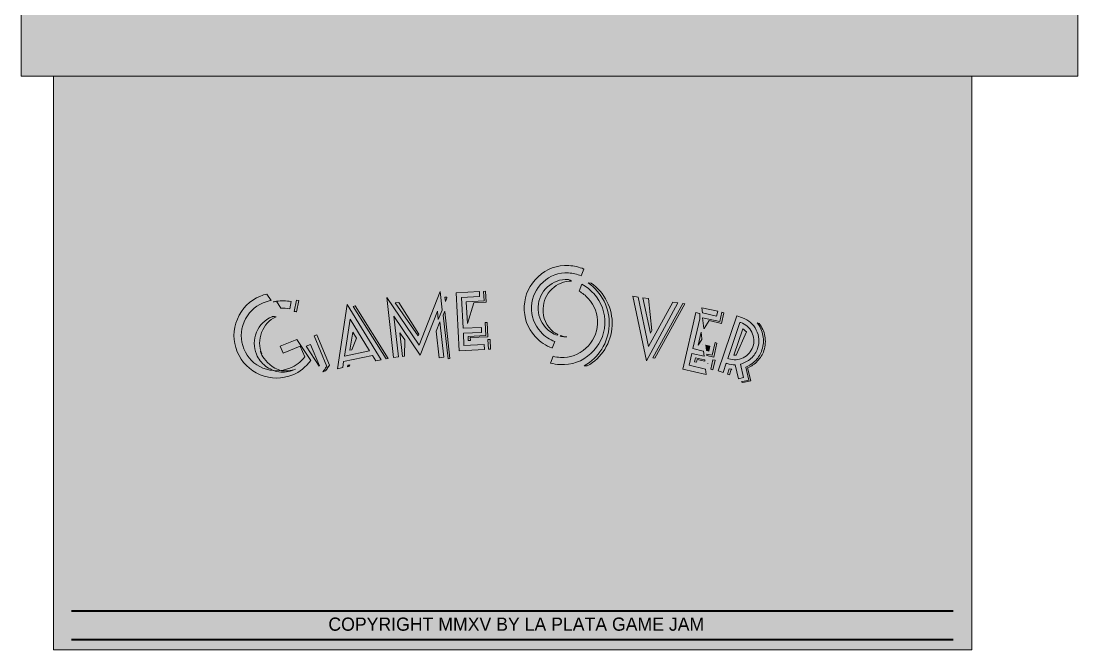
# Model space of a CAD drawing. Header units: inches. Extents: x -2890 to 3787, y -2621 to 618.
# Drawn here: x -45 to 1428, y -2621 to -1744 of the extents above; entities that cross this region are included whole.
import ezdxf

# ---------------------------------------------------------------- set-up
doc = ezdxf.new("R2010")
doc.units = ezdxf.units.IN
doc.header["$MEASUREMENT"] = 0
doc.layers.add('Capa 1', color=7, linetype='Continuous')
doc.layers.add('Capa 2', color=7, linetype='Continuous')

# ---------------------------------------------------------------- blocks, each defined once
blk = doc.blocks.new('block 6')
at = {"layer": 'Capa 1', "lineweight": 0}
for points in [[(409.3, -2139.6), (395.8, -2229), (403.2, -2227.5), (404.5, -2218.8), (444.9, -2210.5), (449.5, -2217.9), (456.9, -2216.4), (409.3, -2139.6)], [(405.7, -2211.4), (413.5, -2159.9), (440.8, -2204.1), (405.7, -2211.4)]]:
    blk.add_lwpolyline(points, dxfattribs=at)
blk = doc.blocks.new('block 7')
at = {"layer": 'Capa 1', "lineweight": 0}
for points, knots in [([(979.8, -2175), (975.6, -2166.6), (969.2, -2161), (960.4, -2158.1), (960.4, -2158.1), (952.5, -2155.4), (952.5, -2155.4), (952.5, -2155.4), (926.8, -2232.1), (926.8, -2232.1), (926.8, -2232.1), (933.5, -2234.3), (933.5, -2234.3), (933.5, -2234.3), (937.8, -2221.3), (937.8, -2221.3), (938.1, -2221.5), (938.5, -2221.6), (939, -2221.8), (942.6, -2223), (946.5, -2223.6), (950.5, -2223.5), (950.5, -2223.5), (955, -2242.9), (955, -2242.9), (955, -2242.9), (961.9, -2241.3), (961.9, -2241.3), (961.9, -2241.3), (957.6, -2222.6), (957.6, -2222.6), (963.1, -2221.2), (968, -2218.6), (972.3, -2214.7), (976.6, -2210.9), (979.7, -2206.2), (981.5, -2200.6), (984.5, -2191.9), (983.9, -2183.3), (979.8, -2175)], [0, 0, 0, 0, 1, 1, 1, 2, 2, 2, 3, 3, 3, 4, 4, 4, 5, 5, 5, 6, 6, 6, 7, 7, 7, 8, 8, 8, 9, 9, 9, 10, 10, 10, 11, 11, 11, 12, 12, 12, 13, 13, 13, 13]), ([(974.9, -2198.4), (972.6, -2205.3), (968.1, -2210.4), (961.5, -2213.6), (954.9, -2216.9), (948.2, -2217.4), (941.3, -2215.1), (941.3, -2215.1), (940, -2214.6), (940, -2214.6), (940, -2214.6), (956.9, -2164.3), (956.9, -2164.3), (956.9, -2164.3), (958.2, -2164.7), (958.2, -2164.7), (965, -2167), (970.1, -2171.5), (973.4, -2178.1), (976.7, -2184.7), (977.2, -2191.5), (974.9, -2198.4)], [0, 0, 0, 0, 1, 1, 1, 2, 2, 2, 3, 3, 3, 4, 4, 4, 5, 5, 5, 6, 6, 6, 7, 7, 7, 7])]:
    blk.add_open_spline(points, degree=3, knots=knots, dxfattribs=at)
blk = doc.blocks.new('block 5')
at = {"layer": 'Capa 1', "true_color": 0x272220}
h = blk.add_hatch(color=250, dxfattribs=at)
h.dxf.hatch_style = 2
edge = h.paths.add_edge_path()
edge.add_spline(control_points=[(718.3, -2085.2), (702, -2084.4), (687.8, -2089.6), (675.7, -2100.7), (663.6, -2111.8), (657.2, -2125.5), (656.4, -2141.8), (655.6, -2158.1), (660.7, -2172.1), (671.7, -2184.2), (678.5, -2191.8), (686.4, -2197), (695.3, -2200), (695.3, -2200), (695.3, -2200), (695.3, -2200), (695.3, -2200), (695.4, -2200.1), (695.4, -2200.1), (695.4, -2200.1), (699, -2191), (699, -2191), (691.6, -2188.4), (685, -2183.9), (679.2, -2177.6), (670.1, -2167.5), (665.8, -2155.8), (666.5, -2142.3), (667.1, -2128.7), (672.5, -2117.4), (682.5, -2108.2), (692.5, -2099.1), (704.3, -2094.9), (717.8, -2095.5), (724.2, -2095.8), (730.1, -2097.1), (735.5, -2099.5), (735.5, -2099.5), (739.3, -2090), (739.3, -2090), (732.9, -2087.1), (725.8, -2085.6), (718.3, -2085.2)], knot_values=[0, 0, 0, 0, 1, 1, 1, 2, 2, 2, 3, 3, 3, 4, 4, 4, 5, 5, 5, 6, 6, 6, 7, 7, 7, 8, 8, 8, 9, 9, 9, 10, 10, 10, 11, 11, 11, 12, 12, 12, 13, 13, 13, 14, 14, 14, 14], degree=3, periodic=1)
edge = h.paths.add_edge_path()
edge.add_spline(control_points=[(753.1, -2124.2), (748.1, -2118.7), (742.6, -2114.4), (736.6, -2111.2), (736.6, -2111.2), (732.8, -2120.9), (732.8, -2120.9), (737.4, -2123.4), (741.7, -2126.8), (745.5, -2131.1), (754.7, -2141.1), (758.9, -2152.9), (758.3, -2166.5), (757.6, -2180), (752.3, -2191.3), (742.2, -2200.4), (732.2, -2209.5), (720.4, -2213.8), (706.8, -2213.1), (703.3, -2213), (699.9, -2212.5), (696.6, -2211.6), (696.6, -2211.6), (692.9, -2221), (692.9, -2221), (697.1, -2222.2), (701.6, -2223), (706.3, -2223.2), (722.7, -2224), (736.9, -2218.9), (749.1, -2207.8), (761.3, -2196.8), (767.8, -2183.2), (768.6, -2166.9), (769.4, -2150.6), (764.2, -2136.4), (753.1, -2124.2)], knot_values=[0, 0, 0, 0, 1, 1, 1, 2, 2, 2, 3, 3, 3, 4, 4, 4, 5, 5, 5, 6, 6, 6, 7, 7, 7, 8, 8, 8, 9, 9, 9, 10, 10, 10, 11, 11, 11, 12, 12, 12, 12], degree=3, periodic=1)
h = blk.add_hatch(color=250, dxfattribs=at)
h.dxf.hatch_style = 2
edge = h.paths.add_edge_path()
edge.add_spline(control_points=[(339.4, -2188.2), (339.4, -2188.2), (358.8, -2217.6), (358.8, -2217.6), (351.5, -2227), (343.1, -2233.6), (333.6, -2237.5), (318.5, -2243.7), (303.4, -2243.6), (288.3, -2237.3), (273.1, -2231), (262.5, -2220.3), (256.3, -2205.2), (250.1, -2190.1), (250.1, -2175), (256.4, -2159.8), (262.7, -2144.6), (273.4, -2133.9), (288.5, -2127.7), (291.5, -2126.5), (294.5, -2125.5), (297.5, -2124.8), (297.5, -2124.8), (303.6, -2134), (303.6, -2134), (299.9, -2134.6), (296.1, -2135.7), (292.4, -2137.2), (279.9, -2142.4), (271, -2151.2), (265.7, -2163.8), (260.5, -2176.3), (260.4, -2188.9), (265.6, -2201.4), (270.7, -2213.9), (279.6, -2222.8), (292.1, -2228), (304.7, -2233.2), (317.2, -2233.2), (329.7, -2228.1), (337.9, -2224.7), (344.7, -2219.6), (350.3, -2212.6), (350.3, -2212.6), (344, -2197.3), (344, -2197.3), (344, -2197.3), (320.2, -2207.1), (320.2, -2207.1), (320.2, -2207.1), (316.3, -2197.7), (316.3, -2197.7), (316.3, -2197.7), (339.4, -2188.2), (339.4, -2188.2)], knot_values=[0, 0, 0, 0, 1, 1, 1, 2, 2, 2, 3, 3, 3, 4, 4, 4, 5, 5, 5, 6, 6, 6, 7, 7, 7, 8, 8, 8, 9, 9, 9, 10, 10, 10, 11, 11, 11, 12, 12, 12, 13, 13, 13, 14, 14, 14, 15, 15, 15, 16, 16, 16, 17, 17, 17, 18, 18, 18, 18], degree=3, periodic=1)
h = blk.add_hatch(color=250, dxfattribs=at)
h.dxf.hatch_style = 2
edge = h.paths.add_edge_path()
edge.add_spline(control_points=[(317.1, -2144.5), (317.1, -2144.5), (310.8, -2134.9), (310.8, -2134.9), (317.5, -2133.9), (324.4, -2134), (331.4, -2135.3), (331.4, -2135.3), (329.5, -2145.4), (329.5, -2145.4), (325.3, -2144.6), (321.2, -2144.3), (317.1, -2144.5)], knot_values=[0, 0, 0, 0, 1, 1, 1, 2, 2, 2, 3, 3, 3, 4, 4, 4, 4], degree=3, periodic=1)
h = blk.add_hatch(color=250, dxfattribs=at)
h.dxf.hatch_style = 2
h.paths.add_polyline_path([(541.8, -2147.1), (541.7, -2147.2), (536.5, -2160.2), (535.2, -2148.7), (511.4, -2210.2), (474.5, -2155.5), (480.9, -2212.5), (474.2, -2213.2), (464.9, -2129.6), (509.8, -2196), (538.9, -2121.3), (541.7, -2146.9)])
h = blk.add_hatch(color=250, dxfattribs=at)
h.dxf.hatch_style = 2
h.paths.add_polyline_path([(600.7, -2202.1), (565.5, -2203.9), (561.3, -2123.1), (593.7, -2121.5), (594.1, -2128.5), (568.9, -2129.8), (571.1, -2172.6), (596.5, -2171.3), (596.9, -2178.3), (571.5, -2179.6), (572.3, -2196.5), (600.4, -2195)])
h = blk.add_hatch(color=250, dxfattribs=at)
h.dxf.hatch_style = 2
h.paths.add_polyline_path([(870.6, -2137.1), (826.5, -2218.2), (807.6, -2127.9), (815.2, -2129), (829.5, -2197.8), (863.2, -2136)])
h = blk.add_hatch(color=250, dxfattribs=at)
h.dxf.hatch_style = 2
h.paths.add_polyline_path([(409.3, -2139.6), (395.8, -2229), (403.2, -2227.5), (404.5, -2218.8), (444.9, -2210.5), (449.5, -2217.9), (456.9, -2216.4)])
h.paths.add_polyline_path([(405.7, -2211.4), (413.5, -2159.9), (440.8, -2204.1)])
h = blk.add_hatch(color=250, dxfattribs=at)
h.dxf.hatch_style = 2
h.paths.add_polyline_path([(926.1, -2148.9), (924.5, -2155.7), (904.7, -2151), (904, -2143.9)])
h = blk.add_hatch(color=250, dxfattribs=at)
h.dxf.hatch_style = 2
h.paths.add_polyline_path([(544.3, -2212.9), (537.6, -2213.6), (533.5, -2176.6), (538.7, -2163.5)])
h = blk.add_hatch(color=250, dxfattribs=at)
h.dxf.hatch_style = 2
h.paths.add_polyline_path([(909, -2229.5), (909.8, -2236.9), (877.4, -2229.5), (895.5, -2150.7), (900.7, -2151.9), (901, -2151.9), (901, -2159.1), (900.9, -2159.2), (891.4, -2200.9), (905.9, -2204.3), (906, -2204.3), (906, -2204.4), (907, -2211.7), (889.8, -2207.8), (886, -2224.2)])
h = blk.add_hatch(color=250, dxfattribs=at)
h.dxf.hatch_style = 2
edge = h.paths.add_edge_path()
edge.add_spline(control_points=[(979.8, -2175), (975.6, -2166.6), (969.2, -2161), (960.4, -2158.1), (960.4, -2158.1), (952.5, -2155.4), (952.5, -2155.4), (952.5, -2155.4), (926.8, -2232.1), (926.8, -2232.1), (926.8, -2232.1), (933.5, -2234.3), (933.5, -2234.3), (933.5, -2234.3), (937.8, -2221.3), (937.8, -2221.3), (938.1, -2221.5), (938.5, -2221.6), (939, -2221.8), (942.6, -2223), (946.5, -2223.6), (950.5, -2223.5), (950.5, -2223.5), (955, -2242.9), (955, -2242.9), (955, -2242.9), (961.9, -2241.3), (961.9, -2241.3), (961.9, -2241.3), (957.6, -2222.6), (957.6, -2222.6), (963.1, -2221.2), (968, -2218.6), (972.3, -2214.7), (976.6, -2210.9), (979.7, -2206.2), (981.5, -2200.6), (984.5, -2191.9), (983.9, -2183.3), (979.8, -2175)], knot_values=[0, 0, 0, 0, 1, 1, 1, 2, 2, 2, 3, 3, 3, 4, 4, 4, 5, 5, 5, 6, 6, 6, 7, 7, 7, 8, 8, 8, 9, 9, 9, 10, 10, 10, 11, 11, 11, 12, 12, 12, 13, 13, 13, 13], degree=3, periodic=1)
edge = h.paths.add_edge_path()
edge.add_spline(control_points=[(974.9, -2198.4), (972.6, -2205.3), (968.1, -2210.4), (961.5, -2213.6), (954.9, -2216.9), (948.2, -2217.4), (941.3, -2215.1), (941.3, -2215.1), (940, -2214.6), (940, -2214.6), (940, -2214.6), (956.9, -2164.3), (956.9, -2164.3), (956.9, -2164.3), (958.2, -2164.7), (958.2, -2164.7), (965, -2167), (970.1, -2171.5), (973.4, -2178.1), (976.7, -2184.7), (977.2, -2191.5), (974.9, -2198.4)], knot_values=[0, 0, 0, 0, 1, 1, 1, 2, 2, 2, 3, 3, 3, 4, 4, 4, 5, 5, 5, 6, 6, 6, 7, 7, 7, 7], degree=3, periodic=1)
h = blk.add_hatch(color=250, dxfattribs=at)
h.dxf.hatch_style = 2
edge = h.paths.add_edge_path()
edge.add_spline(control_points=[(370.7, -2224.8), (370.5, -2224.9), (370.5, -2225.1), (370.3, -2225.2), (370.3, -2225.2), (352.2, -2197.6), (352.2, -2197.6), (352.2, -2197.6), (358.4, -2195.1), (358.4, -2195.1), (358.4, -2195.1), (370.7, -2224.8), (370.7, -2224.8)], knot_values=[0, 0, 0, 0, 1, 1, 1, 2, 2, 2, 3, 3, 3, 4, 4, 4, 4], degree=3, periodic=1)
h = blk.add_hatch(color=250, dxfattribs=at)
h.dxf.hatch_style = 2
h.paths.add_polyline_path([(909.4, -2196.3), (915.1, -2197.6), (913.5, -2204.5), (910.2, -2203.7)])
h = blk.add_hatch(color=250, dxfattribs=at)
h.dxf.hatch_style = 2
h.paths.add_polyline_path([(912.1, -2221.5), (912.3, -2221.5), (912.2, -2222.2)])
at = {"layer": 'Capa 1', "lineweight": 0}
for points in [[(541.8, -2147.1), (541.7, -2147.2), (536.5, -2160.2), (535.2, -2148.7), (511.4, -2210.2), (474.5, -2155.5), (480.9, -2212.5), (474.2, -2213.2), (464.9, -2129.6), (509.8, -2196), (538.9, -2121.3), (541.7, -2146.9), (541.8, -2147.1)], [(600.7, -2202.1), (565.5, -2203.9), (561.3, -2123.1), (593.7, -2121.5), (594.1, -2128.5), (568.9, -2129.8), (571.1, -2172.6), (596.5, -2171.3), (596.9, -2178.3), (571.5, -2179.6), (572.3, -2196.5), (600.4, -2195), (600.7, -2202.1)], [(870.6, -2137.1), (826.5, -2218.2), (807.6, -2127.9), (815.2, -2129), (829.5, -2197.8), (863.2, -2136), (870.6, -2137.1)], [(926.1, -2148.9), (924.5, -2155.7), (904.7, -2151), (904, -2143.9), (926.1, -2148.9)], [(544.3, -2212.9), (537.6, -2213.6), (533.5, -2176.6), (538.7, -2163.5), (544.3, -2212.9)], [(909, -2229.5), (909.8, -2236.9), (877.4, -2229.5), (895.5, -2150.7), (900.7, -2151.9), (901, -2151.9), (901, -2159.1), (900.9, -2159.2), (891.4, -2200.9), (905.9, -2204.3), (906, -2204.3), (906, -2204.4), (907, -2211.7), (889.8, -2207.8), (886, -2224.2), (909, -2229.5)], [(909.4, -2196.3), (915.1, -2197.6), (913.5, -2204.5), (910.2, -2203.7), (909.4, -2196.3)], [(912.1, -2221.5), (912.3, -2221.5), (912.2, -2222.2), (912.1, -2221.5)]]:
    blk.add_lwpolyline(points, dxfattribs=at)
for points, knots in [([(718.3, -2085.2), (702, -2084.4), (687.8, -2089.6), (675.7, -2100.7), (663.6, -2111.8), (657.2, -2125.5), (656.4, -2141.8), (655.6, -2158.1), (660.7, -2172.1), (671.7, -2184.2), (678.5, -2191.8), (686.4, -2197), (695.3, -2200), (695.3, -2200), (695.3, -2200), (695.3, -2200), (695.3, -2200), (695.4, -2200.1), (695.4, -2200.1), (695.4, -2200.1), (699, -2191), (699, -2191), (691.6, -2188.4), (685, -2183.9), (679.2, -2177.6), (670.1, -2167.5), (665.8, -2155.8), (666.5, -2142.3), (667.1, -2128.7), (672.5, -2117.4), (682.5, -2108.2), (692.5, -2099.1), (704.3, -2094.9), (717.8, -2095.5), (724.2, -2095.8), (730.1, -2097.1), (735.5, -2099.5), (735.5, -2099.5), (739.3, -2090), (739.3, -2090), (732.9, -2087.1), (725.8, -2085.6), (718.3, -2085.2)], [0, 0, 0, 0, 1, 1, 1, 2, 2, 2, 3, 3, 3, 4, 4, 4, 5, 5, 5, 6, 6, 6, 7, 7, 7, 8, 8, 8, 9, 9, 9, 10, 10, 10, 11, 11, 11, 12, 12, 12, 13, 13, 13, 14, 14, 14, 14]), ([(753.1, -2124.2), (748.1, -2118.7), (742.6, -2114.4), (736.6, -2111.2), (736.6, -2111.2), (732.8, -2120.9), (732.8, -2120.9), (737.4, -2123.4), (741.7, -2126.8), (745.5, -2131.1), (754.7, -2141.1), (758.9, -2152.9), (758.3, -2166.5), (757.6, -2180), (752.3, -2191.3), (742.2, -2200.4), (732.2, -2209.5), (720.4, -2213.8), (706.8, -2213.1), (703.3, -2213), (699.9, -2212.5), (696.6, -2211.6), (696.6, -2211.6), (692.9, -2221), (692.9, -2221), (697.1, -2222.2), (701.6, -2223), (706.3, -2223.2), (722.7, -2224), (736.9, -2218.9), (749.1, -2207.8), (761.3, -2196.8), (767.8, -2183.2), (768.6, -2166.9), (769.4, -2150.6), (764.2, -2136.4), (753.1, -2124.2)], [0, 0, 0, 0, 1, 1, 1, 2, 2, 2, 3, 3, 3, 4, 4, 4, 5, 5, 5, 6, 6, 6, 7, 7, 7, 8, 8, 8, 9, 9, 9, 10, 10, 10, 11, 11, 11, 12, 12, 12, 12]), ([(339.4, -2188.2), (339.4, -2188.2), (358.8, -2217.6), (358.8, -2217.6), (351.5, -2227), (343.1, -2233.6), (333.6, -2237.5), (318.5, -2243.7), (303.4, -2243.6), (288.3, -2237.3), (273.1, -2231), (262.5, -2220.3), (256.3, -2205.2), (250.1, -2190.1), (250.1, -2175), (256.4, -2159.8), (262.7, -2144.6), (273.4, -2133.9), (288.5, -2127.7), (291.5, -2126.5), (294.5, -2125.5), (297.5, -2124.8), (297.5, -2124.8), (303.6, -2134), (303.6, -2134), (299.9, -2134.6), (296.1, -2135.7), (292.4, -2137.2), (279.9, -2142.4), (271, -2151.2), (265.7, -2163.8), (260.5, -2176.3), (260.4, -2188.9), (265.6, -2201.4), (270.7, -2213.9), (279.6, -2222.8), (292.1, -2228), (304.7, -2233.2), (317.2, -2233.2), (329.7, -2228.1), (337.9, -2224.7), (344.7, -2219.6), (350.3, -2212.6), (350.3, -2212.6), (344, -2197.3), (344, -2197.3), (344, -2197.3), (320.2, -2207.1), (320.2, -2207.1), (320.2, -2207.1), (316.3, -2197.7), (316.3, -2197.7), (316.3, -2197.7), (339.4, -2188.2), (339.4, -2188.2)], [0, 0, 0, 0, 1, 1, 1, 2, 2, 2, 3, 3, 3, 4, 4, 4, 5, 5, 5, 6, 6, 6, 7, 7, 7, 8, 8, 8, 9, 9, 9, 10, 10, 10, 11, 11, 11, 12, 12, 12, 13, 13, 13, 14, 14, 14, 15, 15, 15, 16, 16, 16, 17, 17, 17, 18, 18, 18, 18]), ([(317.1, -2144.5), (317.1, -2144.5), (310.8, -2134.9), (310.8, -2134.9), (317.5, -2133.9), (324.4, -2134), (331.4, -2135.3), (331.4, -2135.3), (329.5, -2145.4), (329.5, -2145.4), (325.3, -2144.6), (321.2, -2144.3), (317.1, -2144.5)], [0, 0, 0, 0, 1, 1, 1, 2, 2, 2, 3, 3, 3, 4, 4, 4, 4]), ([(370.7, -2224.8), (370.5, -2224.9), (370.5, -2225.1), (370.3, -2225.2), (370.3, -2225.2), (352.2, -2197.6), (352.2, -2197.6), (352.2, -2197.6), (358.4, -2195.1), (358.4, -2195.1), (358.4, -2195.1), (370.7, -2224.8), (370.7, -2224.8)], [0, 0, 0, 0, 1, 1, 1, 2, 2, 2, 3, 3, 3, 4, 4, 4, 4])]:
    blk.add_open_spline(points, degree=3, knots=knots, dxfattribs=at)
at = {"layer": 'Capa 1'}
for name in ['block 6', 'block 7']:
    blk.add_blockref(name, (0, 0), dxfattribs=at)
blk = doc.blocks.new('block 4')
at = {"layer": 'Capa 1', "true_color": 0x272220}
h = blk.add_hatch(color=250, dxfattribs=at)
h.dxf.hatch_style = 2
h.paths.add_polyline_path([(413, -2223.6), (412.6, -2225.6), (409.9, -2226.2), (410.2, -2224.2)])
at = {"layer": 'Capa 1', "lineweight": 0}
for points in [[(603.2, -2136.2), (585.8, -2137.1), (577.1, -2165.8), (575.5, -2135.7), (600.3, -2134.5), (599.6, -2121.2), (602.5, -2121), (603.2, -2136.2)], [(548.4, -2130.2), (546.4, -2135.4), (545.7, -2129.3), (548.3, -2129), (548.5, -2130.2), (548.4, -2130.2)], [(834.1, -2175.8), (832.2, -2179.4), (821.8, -2129.9), (829.5, -2131.1), (834.1, -2175.8)], [(466.4, -2214.6), (463.6, -2215.2), (417.6, -2142.1), (420.4, -2141.5), (466.4, -2214.6)], [(509.4, -2180.7), (508.4, -2183.3), (476.2, -2137.1), (481.5, -2136.5), (509.4, -2180.7)], [(552.7, -2214.9), (550.1, -2215.2), (543.3, -2154.2), (545.2, -2149.7), (545.4, -2149.3), (552.7, -2214.9)], [(880.1, -2138.5), (838.5, -2214.1), (835.6, -2213.7), (877.3, -2138.1), (880.1, -2138.5)], [(934.6, -2150.9), (931.2, -2165.7), (914.2, -2161.8), (907, -2173.1), (906.8, -2173), (905, -2157.9), (905, -2157.8), (928.9, -2163.2), (931.9, -2150.3), (934.6, -2150.9)], [(605.7, -2184.3), (581, -2185.6), (581.2, -2189.5), (578.3, -2189.7), (578, -2183.9), (602.8, -2182.6), (601.9, -2164.5), (604.7, -2164.4), (605.7, -2184.3)], [(422.3, -2186.2), (416, -2202.6), (413.3, -2203.2), (417.2, -2177.9), (422.3, -2186.2)], [(489.8, -2188.7), (489.4, -2211.5), (486.8, -2211.8), (483.1, -2179), (489.8, -2188.7)], [(903, -2178.1), (904, -2187.4), (904, -2188.2), (898.9, -2196), (903, -2178.1)], [(609.3, -2201.7), (606.4, -2201.9), (605.7, -2188.3), (608.6, -2188.1), (609.3, -2201.7)], [(924.9, -2193.2), (920.4, -2212.7), (910.9, -2210.5), (910.7, -2208.6), (918.1, -2210.2), (922.2, -2192.6), (924.9, -2193.2)], [(413, -2223.6), (412.6, -2225.6), (409.9, -2226.2), (410.2, -2224.2), (413, -2223.6)], [(907.7, -2216.6), (908, -2216.7), (908, -2218.6), (897.3, -2216.2), (896.4, -2220), (893.6, -2219.4), (894.9, -2213.7), (907.7, -2216.6)], [(919.1, -2230.4), (916.3, -2229.8), (919.4, -2216.5), (922.2, -2217.1), (919.1, -2230.4)]]:
    blk.add_lwpolyline(points, dxfattribs=at)
for points, knots in [([(697.3, -2178.1), (699.2, -2179.3), (701, -2180.3), (703, -2181.1), (703, -2181.1), (702.5, -2182.4), (702.5, -2182.4), (696.3, -2180.4), (690.8, -2176.7), (686.1, -2171.5), (678.6, -2163.3), (675.2, -2153.7), (675.7, -2142.7), (676.2, -2131.7), (680.5, -2122.4), (688.7, -2114.9), (696.8, -2107.4), (706.4, -2103.9), (717.4, -2104.5), (717.9, -2104.5), (719.6, -2105.2), (722.3, -2106.7), (711.8, -2106.8), (702.6, -2110.6), (694.9, -2118), (687.2, -2125.4), (683.1, -2134.4), (682.6, -2145.1), (681.9, -2158.4), (686.8, -2169.5), (697.3, -2178.1)], [0, 0, 0, 0, 1, 1, 1, 2, 2, 2, 3, 3, 3, 4, 4, 4, 5, 5, 5, 6, 6, 6, 7, 7, 7, 8, 8, 8, 9, 9, 9, 10, 10, 10, 10]), ([(778.8, -2168.9), (778.2, -2180.9), (774.7, -2191.9), (768.5, -2202), (762.3, -2211.7), (754.1, -2219.4), (744, -2225.1), (744, -2225.1), (740, -2224.9), (740, -2224.9), (750, -2219.2), (758.1, -2211.5), (764.3, -2201.8), (770.6, -2191.7), (774, -2180.7), (774.6, -2168.7), (775.2, -2156.8), (772.8, -2145.5), (767.5, -2134.9), (762.3, -2124.6), (755.1, -2116.1), (745.6, -2109.4), (745.6, -2109.4), (749.6, -2109.6), (749.6, -2109.6), (759.1, -2116.3), (766.4, -2124.8), (771.6, -2135.1), (776.9, -2145.7), (779.3, -2157), (778.8, -2168.9)], [0, 0, 0, 0, 1, 1, 1, 2, 2, 2, 3, 3, 3, 4, 4, 4, 5, 5, 5, 6, 6, 6, 7, 7, 7, 8, 8, 8, 9, 9, 9, 10, 10, 10, 10]), ([(342.2, -2133.8), (342.2, -2133.8), (339, -2149.6), (339, -2149.6), (338.7, -2149.5), (338.2, -2149.4), (337.4, -2149.3), (336.7, -2149.2), (336.1, -2149.1), (335.7, -2149), (335.7, -2149), (338.8, -2133.2), (338.8, -2133.2), (338.8, -2133.2), (342.2, -2133.8), (342.2, -2133.8)], [0, 0, 0, 0, 1, 1, 1, 2, 2, 2, 3, 3, 3, 4, 4, 4, 5, 5, 5, 5]), ([(310.3, -2156.5), (300.7, -2161.1), (294.1, -2168.3), (290.2, -2178.3), (286.3, -2188.3), (286.4, -2198.2), (290.5, -2208.1), (284.9, -2194.6), (291.3, -2224.9), (317.9, -2231.7), (324.6, -2232.6), (331.1, -2232), (337.3, -2229.8), (337.3, -2229.8), (335.2, -2230.7), (335.2, -2230.7), (328.4, -2233.5), (321.3, -2234.3), (314.1, -2233.3), (307.3, -2232.2), (301.1, -2229.5), (295.6, -2225.2), (290, -2221), (285.8, -2215.5), (283.1, -2208.9), (278.9, -2198.7), (278.9, -2188.4), (283.2, -2178.2), (287.4, -2167.9), (294.6, -2160.7), (304.8, -2156.5), (305.3, -2156.3), (307.1, -2156.3), (310.3, -2156.5)], [0, 0, 0, 0, 1, 1, 1, 2, 2, 2, 3, 3, 3, 4, 4, 4, 5, 5, 5, 6, 6, 6, 7, 7, 7, 8, 8, 8, 9, 9, 9, 10, 10, 10, 11, 11, 11, 11]), ([(990.3, -2203.6), (988.5, -2209.2), (985.5, -2214), (981.6, -2218.2), (977.6, -2222.4), (973, -2225.6), (967.7, -2227.7), (967.7, -2227.7), (972.1, -2245.8), (972.1, -2245.8), (972.1, -2245.8), (961.1, -2248.2), (961.1, -2248.2), (961.1, -2248.2), (958.5, -2247.3), (958.5, -2247.3), (958.5, -2247.3), (969.3, -2244.8), (969.3, -2244.8), (969.3, -2244.8), (965, -2226.8), (965, -2226.8), (970.2, -2224.6), (974.9, -2221.5), (978.9, -2217.3), (982.9, -2213.1), (985.8, -2208.3), (987.7, -2202.7), (989.9, -2196.1), (990.3, -2189.4), (989.1, -2182.6), (987.8, -2176), (985, -2170.1), (980.8, -2164.9), (980.8, -2164.9), (983.6, -2165.8), (983.6, -2165.8), (987.8, -2171), (990.5, -2176.9), (991.7, -2183.5), (993, -2190.3), (992.5, -2197), (990.3, -2203.6)], [0, 0, 0, 0, 1, 1, 1, 2, 2, 2, 3, 3, 3, 4, 4, 4, 5, 5, 5, 6, 6, 6, 7, 7, 7, 8, 8, 8, 9, 9, 9, 10, 10, 10, 11, 11, 11, 12, 12, 12, 13, 13, 13, 14, 14, 14, 14]), ([(965.9, -2177.7), (965.9, -2177.7), (951.5, -2210), (951.5, -2210), (951.2, -2210), (950.6, -2210), (950, -2210), (949.3, -2210), (948.8, -2210), (948.4, -2210), (948.4, -2210), (960.8, -2173.2), (960.8, -2173.2), (962, -2174), (963.7, -2175.5), (965.9, -2177.7)], [0, 0, 0, 0, 1, 1, 1, 2, 2, 2, 3, 3, 3, 4, 4, 4, 5, 5, 5, 5]), ([(384.8, -2224.2), (383.6, -2225.9), (381.8, -2228.5), (379.3, -2231.8), (379.3, -2231.8), (375.7, -2233.3), (375.7, -2233.3), (375.7, -2233.3), (375.5, -2233.4), (375.5, -2233.4), (375.5, -2233.3), (375.6, -2233.3), (375.6, -2233.2), (377.2, -2231.2), (378.9, -2228.8), (380.9, -2225.8), (380.9, -2225.8), (363.4, -2183.2), (363.4, -2183.2), (363.4, -2183.2), (367.2, -2181.6), (367.2, -2181.6), (367.2, -2181.6), (384.8, -2224.2), (384.8, -2224.2)], [0, 0, 0, 0, 1, 1, 1, 2, 2, 2, 3, 3, 3, 4, 4, 4, 5, 5, 5, 6, 6, 6, 7, 7, 7, 8, 8, 8, 8]), ([(706.7, -2182.6), (709.6, -2183.6), (712.6, -2184.3), (715.7, -2184.6), (715.7, -2184.6), (713.5, -2184.5), (713.5, -2184.5), (711, -2184.4), (708.6, -2184.1), (706.3, -2183.5), (706.3, -2183.5), (706.7, -2182.6), (706.7, -2182.6)], [0, 0, 0, 0, 1, 1, 1, 2, 2, 2, 3, 3, 3, 4, 4, 4, 4]), ([(945.5, -2230.2), (945.4, -2230.2), (945.3, -2230.1), (945.1, -2230.1), (945, -2230.1), (944.8, -2230.1), (944.8, -2230.1), (944.8, -2230.1), (942.4, -2237.3), (942.4, -2237.3), (942.4, -2237.3), (939.6, -2236.4), (939.6, -2236.4), (939.6, -2236.4), (942, -2229.2), (942, -2229.2), (942, -2229.2), (945.4, -2229.7), (945.4, -2229.7), (945.4, -2229.7), (945.5, -2230.2), (945.5, -2230.2)], [0, 0, 0, 0, 1, 1, 1, 2, 2, 2, 3, 3, 3, 4, 4, 4, 5, 5, 5, 6, 6, 6, 7, 7, 7, 7])]:
    blk.add_open_spline(points, degree=3, knots=knots, dxfattribs=at)
at = {"layer": 'Capa 1'}
blk.add_blockref('block 5', (0, 0), dxfattribs=at)
blk = doc.blocks.new('block 28')
at = {"layer": 'Capa 1', "color": 18, "lineweight": 35, "true_color": 0x000000}
for points in [[(25, -2566.5), (1254, -2566.5)], [(25, -2606.5), (1254, -2606.5)]]:
    blk.add_lwpolyline(points, dxfattribs=at)
at = {"layer": 'Capa 1', "color": 18, "true_color": 0x000000, "insert": (383.3, -2594.6), "char_height": 18.408, "attachment_point": 7}
blk.add_mtext('\\fTheSerif Regular|b0|i0|c0|p34;\\W1;COPYRIGHT MMXV BY LA PLATA GAME JAM', dxfattribs=at)

msp = doc.modelspace()

# ---------------------------------------------------------------- hatches: boundary and pattern name
at = {"layer": 'Capa 1', "true_color": 0x5d5d5d}
h = msp.add_hatch(color=251, dxfattribs=at)
h.dxf.hatch_style = 2
h.paths.add_polyline_path([(1428, -1821), (-45, -1821), (-45, -1700), (1428, -1700)])
at = {"layer": 'Capa 1', "true_color": 0x131111}
h = msp.add_hatch(color=250, dxfattribs=at)
h.dxf.hatch_style = 2
edge = h.paths.add_edge_path()
edge.add_spline(control_points=[(310.8, -2134.9), (309.4, -2135.2), (307.9, -2135.4), (306.5, -2135.8), (306.5, -2135.8), (310.8, -2134.9), (310.8, -2134.9)], knot_values=[0, 0, 0, 0, 1, 1, 1, 2, 2, 2, 2], degree=3, periodic=1)
h = msp.add_hatch(color=250, dxfattribs=at)
h.dxf.hatch_style = 2
h.paths.add_polyline_path([(541.7, -2146.9), (541.8, -2147.1), (541.7, -2147.2), (541.7, -2147.1)])
h = msp.add_hatch(color=250, dxfattribs=at)
h.dxf.hatch_style = 2
h.paths.add_polyline_path([(904.9, -2195.3), (905, -2195.3), (905, -2195.3), (904.9, -2195.3), (904.9, -2195.3)])
h = msp.add_hatch(color=250, dxfattribs=at)
h.dxf.hatch_style = 2
h.paths.add_polyline_path([(909.2, -2196.3), (909, -2196.3), (909, -2196.3)])
h = msp.add_hatch(color=250, dxfattribs=at)
h.dxf.hatch_style = 2
edge = h.paths.add_edge_path()
edge.add_spline(control_points=[(375.7, -2233.3), (375.7, -2233.3), (375.5, -2233.4), (375.5, -2233.4), (375.5, -2233.3), (375.6, -2233.3), (375.6, -2233.2), (375.6, -2233.2), (375.7, -2233.3), (375.7, -2233.3)], knot_values=[0, 0, 0, 0, 1, 1, 1, 2, 2, 2, 3, 3, 3, 3], degree=3, periodic=1)
at = {"layer": 'Capa 2', "true_color": 0x131111}
h = msp.add_hatch(color=250, dxfattribs=at)
h.dxf.hatch_style = 2
h.paths.add_polyline_path([(1280, -2621), (0, -2621), (0, -1821), (1280, -1821)])

# ---------------------------------------------------------------- linework, layer by layer
at = {"layer": 'Capa 1', "lineweight": 0}
for points in [[(1428, -1821), (-45, -1821), (-45, -1700), (1428, -1700), (1428, -1821)], [(541.7, -2146.9), (541.8, -2147.1), (541.7, -2147.2), (541.7, -2147.1), (541.7, -2146.9)], [(904.9, -2195.3), (905, -2195.3), (905, -2195.3), (904.9, -2195.3), (904.9, -2195.3), (904.9, -2195.3)], [(909.2, -2196.3), (909, -2196.3), (909, -2196.3), (909.2, -2196.3)]]:
    msp.add_lwpolyline(points, dxfattribs=at)
for points, knots in [([(310.8, -2134.9), (309.4, -2135.2), (307.9, -2135.4), (306.5, -2135.8), (306.5, -2135.8), (310.8, -2134.9), (310.8, -2134.9)], [0, 0, 0, 0, 1, 1, 1, 2, 2, 2, 2]), ([(375.7, -2233.3), (375.7, -2233.3), (375.5, -2233.4), (375.5, -2233.4), (375.5, -2233.3), (375.6, -2233.3), (375.6, -2233.2), (375.6, -2233.2), (375.7, -2233.3), (375.7, -2233.3)], [0, 0, 0, 0, 1, 1, 1, 2, 2, 2, 3, 3, 3, 3])]:
    msp.add_open_spline(points, degree=3, knots=knots, dxfattribs=at)
at = {"layer": 'Capa 2', "lineweight": 0}
msp.add_lwpolyline([(1280, -2621), (0, -2621), (0, -1821), (1280, -1821), (1280, -2621)], dxfattribs=at)

# ---------------------------------------------------------------- block references
at = {"layer": 'Capa 1'}
for name in ['block 4', 'block 28']:
    msp.add_blockref(name, (0, 0), dxfattribs=at)

doc.saveas('drawing.dxf')
